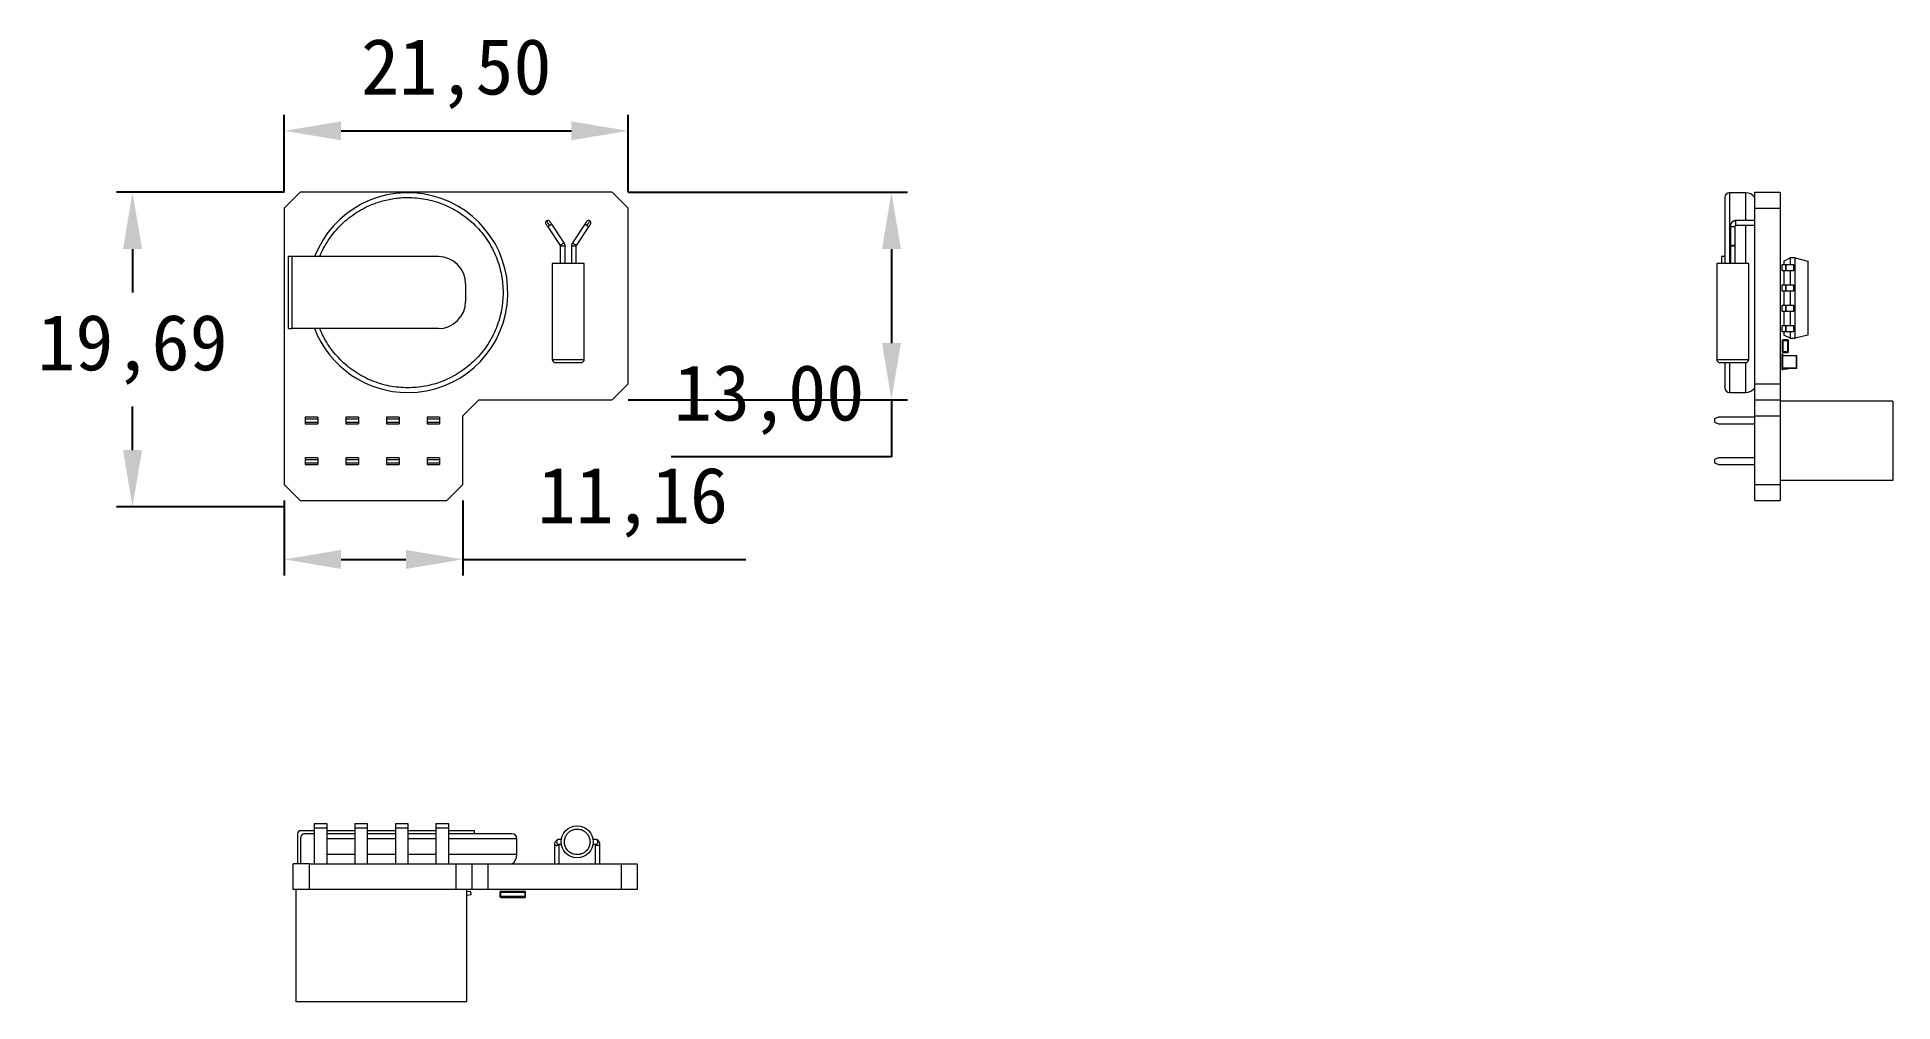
# Model space of a CAD drawing. Header units: millimetres. Extents: x 285 to 401, y 170 to 231.
import ezdxf

# ---------------------------------------------------------------- set-up
doc = ezdxf.new("R2010")
doc.units = ezdxf.units.MM
doc.header["$PDSIZE"] = -1
doc.dimstyles.new('ISO-25', dxfattribs={"dimtxt": 2.5, "dimasz": 2.5, "dimexe": 1.25, "dimexo": 0.625, "dimtad": 1, "dimtxsty": 'Standard', "dimcen": 2.5, "dimadec": 0, "dimazin": 0, "dimtfac": 1, "dimtmove": 0, "dimatfit": 3, "dimfxl": 1, "dimarcsym": 0})

# ---------------------------------------------------------------- blocks, each defined once
blk = doc.blocks.new('*D3')
at = {"color": 0, "lineweight": -2, "transparency": 16777216}
for p, q in [((300.53, 220.87), (300.53, 225.7)), ((322.03, 220.87), (322.03, 225.7)), ((304.08, 224.7), (318.47, 224.7))]:
    blk.add_line(p, q, dxfattribs=at)
at = {"color": 0, "transparency": 16777216}
for points in [[(304.08, 225.29), (304.08, 224.11), (300.53, 224.7)], [(318.47, 225.29), (318.47, 224.11), (322.03, 224.7)]]:
    blk.add_solid(points, dxfattribs=at)
at = {"layer": 'Defpoints', "color": 0, "transparency": 16777216}
for p in [(322.03, 224.7), (300.53, 219.87), (322.03, 219.87)]:
    blk.add_point(p, dxfattribs=at)
at = {"color": 0, "transparency": 16777216, "insert": (311.28, 228.27), "char_height": 3.5, "attachment_point": 5}
blk.add_mtext('21,50', dxfattribs=at)
blk = doc.blocks.new('*D4')
at = {"color": 0, "lineweight": -2, "transparency": 16777216}
for p, q in [((322.03, 220.87), (339.48, 220.87)), ((338.48, 217.31), (338.48, 211.43)), ((322.03, 207.87), (339.48, 207.87)), ((338.48, 207.87), (338.48, 204.31)), ((338.48, 204.31), (324.71, 204.31))]:
    blk.add_line(p, q, dxfattribs=at)
at = {"color": 0, "transparency": 16777216}
for points in [[(337.89, 217.31), (339.07, 217.31), (338.48, 220.87)], [(337.89, 211.43), (339.07, 211.43), (338.48, 207.87)]]:
    blk.add_solid(points, dxfattribs=at)
at = {"layer": 'Defpoints', "color": 0, "transparency": 16777216}
for p in [(321.03, 220.87), (321.03, 207.87), (338.48, 207.87)]:
    blk.add_point(p, dxfattribs=at)
at = {"color": 0, "transparency": 16777216, "insert": (330.83, 207.88), "char_height": 3.5, "attachment_point": 5}
blk.add_mtext('13,00', dxfattribs=at)
blk = doc.blocks.new('*D5')
at = {"color": 0, "lineweight": -2, "transparency": 16777216}
for p, q in [((300.53, 220.87), (290.04, 220.87)), ((291.04, 217.31), (291.04, 214.59)), ((291.04, 204.73), (291.04, 207.46)), ((300.53, 201.18), (290.04, 201.18))]:
    blk.add_line(p, q, dxfattribs=at)
at = {"color": 0, "transparency": 16777216}
for points in [[(290.45, 217.31), (291.64, 217.31), (291.04, 220.87)], [(290.45, 204.73), (291.64, 204.73), (291.04, 201.18)]]:
    blk.add_solid(points, dxfattribs=at)
at = {"layer": 'Defpoints', "color": 0, "transparency": 16777216}
for p in [(301.53, 220.87), (291.04, 201.18), (301.53, 201.18)]:
    blk.add_point(p, dxfattribs=at)
at = {"color": 0, "transparency": 16777216, "insert": (291.04, 211.02), "char_height": 3.5, "attachment_point": 5}
blk.add_mtext('19,69', dxfattribs=at)
blk = doc.blocks.new('*D6')
at = {"color": 0, "lineweight": -2, "transparency": 16777216}
for p, q in [((300.53, 201.58), (300.53, 196.9)), ((311.69, 201.58), (311.69, 196.9)), ((304.08, 197.9), (308.13, 197.9)), ((311.69, 197.9), (329.37, 197.9))]:
    blk.add_line(p, q, dxfattribs=at)
at = {"color": 0, "transparency": 16777216}
for points in [[(304.08, 198.49), (304.08, 197.3), (300.53, 197.9)], [(308.13, 198.49), (308.13, 197.3), (311.69, 197.9)]]:
    blk.add_solid(points, dxfattribs=at)
at = {"layer": 'Defpoints', "color": 0, "transparency": 16777216}
for p in [(300.53, 202.58), (311.69, 202.58), (311.69, 197.9)]:
    blk.add_point(p, dxfattribs=at)
at = {"color": 0, "transparency": 16777216, "insert": (322.31, 201.46), "char_height": 3.5, "attachment_point": 5}
blk.add_mtext('11,16', dxfattribs=at)

msp = doc.modelspace()

# ---------------------------------------------------------------- linework, layer by layer
at = {"color": 7, "linetype": 'Continuous', "lineweight": 15}
for p, q in [((301.526, 220.871), (300.526, 219.871)), ((321.026, 220.871), (301.526, 220.871)), ((322.026, 219.871), (321.026, 220.871)), ((391.862, 220.832), (390.862, 220.832)), ((392.435, 219.871), (392.435, 220.871)), ((392.435, 220.871), (394.032, 220.871)), ((394.032, 220.871), (394.032, 219.871)), ((300.526, 219.871), (300.526, 202.581)), ((322.026, 208.871), (322.026, 219.871)), ((392.435, 208.871), (392.435, 219.871)), ((392.435, 219.871), (394.032, 219.871)), ((394.032, 219.871), (394.032, 208.871)), ((316.993, 218.695), (317.77, 217.534)), ((318.019, 217.701), (317.242, 218.862)), ((319.315, 218.862), (318.538, 217.701)), ((318.787, 217.534), (319.564, 218.695)), ((390.912, 218.778), (390.912, 217.617)), ((390.914, 218.767), (390.912, 218.778)), ((390.92, 218.836), (390.914, 218.789)), ((390.918, 218.831), (390.914, 218.767)), ((391.212, 218.778), (391.211, 218.766)), ((391.213, 218.786), (391.212, 218.778)), ((391.212, 217.617), (391.212, 218.775)), ((392.435, 219.094), (391.262, 219.094)), ((391.262, 218.794), (392.435, 218.794)), ((317.778, 217.506), (317.778, 216.406)), ((318.078, 216.406), (318.078, 217.506)), ((318.478, 217.506), (318.478, 216.406)), ((318.778, 216.406), (318.778, 217.506)), ((390.912, 217.617), (390.912, 217.506)), ((390.912, 217.506), (390.912, 216.406)), ((391.212, 217.506), (391.212, 217.617)), ((391.212, 216.406), (391.212, 217.506)), ((300.802, 212.332), (300.802, 216.832)), ((301.002, 216.832), (300.802, 216.832)), ((301.002, 216.832), (301.002, 212.332)), ((310.159, 216.832), (301.002, 216.832)), ((317.278, 216.406), (317.278, 210.406)), ((319.278, 216.406), (317.278, 216.406)), ((319.278, 210.406), (319.278, 216.406)), ((390.062, 216.406), (390.062, 210.406)), ((391.062, 216.406), (390.062, 216.406)), ((390.362, 216.832), (390.362, 216.406)), ((390.562, 216.832), (390.362, 216.832)), ((392.062, 216.406), (391.062, 216.406)), ((392.062, 210.406), (392.062, 216.406)), ((394.159, 215.946), (394.159, 216.346)), ((394.159, 216.346), (394.358, 216.346)), ((394.358, 215.946), (394.159, 215.946)), ((394.259, 216.551), (394.659, 216.751)), ((394.259, 216.551), (394.259, 216.346)), ((394.259, 215.946), (394.259, 215.076)), ((394.358, 216.346), (394.358, 215.946)), ((394.358, 216.346), (394.41, 216.346)), ((394.41, 215.946), (394.358, 215.946)), ((394.41, 215.946), (394.41, 216.346)), ((394.659, 216.751), (394.659, 216.346)), ((394.959, 216.751), (394.659, 216.751)), ((394.659, 215.946), (394.659, 215.076)), ((394.859, 216.346), (394.859, 215.946)), ((394.959, 211.731), (394.959, 216.751)), ((394.959, 216.751), (395.759, 216.551)), ((395.759, 216.551), (395.759, 211.931)), ((311.859, 215.132), (311.859, 214.032)), ((394.159, 214.676), (394.159, 215.076)), ((394.159, 215.076), (394.358, 215.076)), ((394.358, 214.676), (394.159, 214.676)), ((394.259, 214.676), (394.259, 213.806)), ((394.358, 215.076), (394.358, 214.676)), ((394.358, 215.076), (394.41, 215.076)), ((394.41, 214.676), (394.358, 214.676)), ((394.41, 214.676), (394.41, 215.076)), ((394.659, 214.676), (394.659, 213.806)), ((394.859, 215.076), (394.859, 214.676)), ((394.159, 213.406), (394.159, 213.806)), ((394.159, 213.806), (394.358, 213.806)), ((394.358, 213.806), (394.358, 213.406)), ((394.358, 213.806), (394.41, 213.806)), ((394.41, 213.406), (394.41, 213.806)), ((394.859, 213.806), (394.859, 213.406)), ((300.802, 212.332), (301.002, 212.332)), ((310.159, 212.332), (301.002, 212.332)), ((394.358, 213.406), (394.159, 213.406)), ((394.159, 212.136), (394.159, 212.536)), ((394.159, 212.536), (394.358, 212.536)), ((394.259, 213.406), (394.259, 212.536)), ((394.41, 213.406), (394.358, 213.406)), ((394.358, 212.536), (394.358, 212.136)), ((394.358, 212.536), (394.41, 212.536)), ((394.41, 212.136), (394.41, 212.536)), ((394.659, 213.406), (394.659, 212.536)), ((394.859, 212.536), (394.859, 212.136)), ((394.358, 212.136), (394.159, 212.136)), ((394.159, 211.584), (394.159, 210.884)), ((394.209, 211.584), (394.159, 211.584)), ((394.209, 211.634), (394.209, 211.584)), ((394.489, 211.634), (394.209, 211.634)), ((394.209, 210.884), (394.209, 211.584)), ((394.209, 211.584), (394.489, 211.584)), ((394.259, 212.136), (394.259, 211.931)), ((394.659, 211.731), (394.259, 211.931)), ((394.41, 212.136), (394.358, 212.136)), ((394.489, 211.634), (394.489, 211.584)), ((394.489, 211.584), (394.489, 210.884)), ((394.539, 211.584), (394.489, 211.584)), ((394.539, 210.884), (394.539, 211.584)), ((394.659, 212.136), (394.659, 211.731)), ((394.659, 211.731), (394.959, 211.731)), ((395.759, 211.931), (394.959, 211.731)), ((394.149, 209.745), (394.149, 210.745)), ((394.169, 210.745), (394.149, 210.745)), ((394.159, 210.884), (394.209, 210.884)), ((394.169, 210.745), (394.169, 209.745)), ((394.169, 210.64), (394.179, 210.64)), ((394.179, 210.65), (395.039, 210.65)), ((394.179, 210.65), (394.179, 210.64)), ((394.179, 209.85), (394.179, 210.64)), ((394.179, 210.64), (395.039, 210.64)), ((394.489, 210.884), (394.209, 210.884)), ((394.209, 210.884), (394.209, 210.834)), ((394.209, 210.834), (394.489, 210.834)), ((394.489, 210.884), (394.539, 210.884)), ((394.489, 210.884), (394.489, 210.834)), ((395.039, 210.65), (395.039, 210.64)), ((395.039, 210.64), (395.039, 209.85)), ((395.049, 210.64), (395.039, 210.64)), ((395.049, 209.85), (395.049, 210.64)), ((321.026, 207.871), (322.026, 208.871)), ((392.435, 208.871), (394.032, 208.871)), ((392.435, 207.871), (392.435, 208.871)), ((394.032, 208.871), (394.032, 207.871)), ((394.149, 209.745), (394.169, 209.745)), ((394.169, 209.85), (394.179, 209.85)), ((395.039, 209.85), (394.179, 209.85)), ((394.179, 209.84), (394.179, 209.85)), ((395.039, 209.84), (394.179, 209.84)), ((394.209, 209.818), (394.489, 209.818)), ((395.039, 209.85), (395.039, 209.84)), ((395.049, 209.85), (395.039, 209.85)), ((311.686, 206.871), (312.686, 207.871)), ((312.686, 207.871), (321.026, 207.871)), ((390.862, 208.332), (391.862, 208.332)), ((392.435, 207.871), (394.032, 207.871)), ((392.435, 206.871), (392.435, 207.871)), ((394.032, 207.871), (394.032, 206.871)), ((401.071, 207.792), (394.032, 207.792)), ((401.071, 207.792), (401.071, 202.839)), ((301.832, 206.789), (301.832, 206.687)), ((302.62, 206.789), (301.832, 206.789)), ((301.832, 206.687), (301.832, 206.484)), ((301.832, 206.687), (302.62, 206.687)), ((301.832, 206.484), (301.832, 206.383)), ((301.832, 206.484), (302.62, 206.484)), ((302.62, 206.789), (302.62, 206.687)), ((302.62, 206.687), (302.62, 206.484)), ((302.62, 206.484), (302.62, 206.383)), ((304.372, 206.789), (304.372, 206.687)), ((305.16, 206.789), (304.372, 206.789)), ((304.372, 206.687), (305.16, 206.687)), ((304.372, 206.687), (304.372, 206.484)), ((304.372, 206.484), (304.372, 206.383)), ((304.372, 206.484), (305.16, 206.484)), ((305.16, 206.789), (305.16, 206.687)), ((305.16, 206.687), (305.16, 206.484)), ((305.16, 206.484), (305.16, 206.383)), ((307.7, 206.789), (306.912, 206.789)), ((306.912, 206.789), (306.912, 206.687)), ((306.912, 206.687), (306.912, 206.484)), ((306.912, 206.687), (307.7, 206.687)), ((306.912, 206.484), (306.912, 206.383)), ((306.912, 206.484), (307.7, 206.484)), ((307.7, 206.789), (307.7, 206.687)), ((307.7, 206.687), (307.7, 206.484)), ((307.7, 206.484), (307.7, 206.383)), ((310.24, 206.789), (309.452, 206.789)), ((309.452, 206.789), (309.452, 206.687)), ((309.452, 206.687), (310.24, 206.687)), ((309.452, 206.687), (309.452, 206.484)), ((309.452, 206.484), (310.24, 206.484)), ((309.452, 206.484), (309.452, 206.383)), ((310.24, 206.789), (310.24, 206.687)), ((310.24, 206.687), (310.24, 206.484)), ((310.24, 206.484), (310.24, 206.383)), ((311.686, 202.581), (311.686, 206.871)), ((390.175, 206.789), (389.921, 206.687)), ((389.921, 206.687), (389.921, 206.484)), ((389.921, 206.484), (390.175, 206.383)), ((392.435, 206.789), (390.175, 206.789)), ((392.435, 206.871), (394.032, 206.871)), ((392.435, 202.581), (392.435, 206.871)), ((394.032, 206.871), (394.032, 202.581)), ((301.832, 206.383), (302.62, 206.383)), ((304.372, 206.383), (305.16, 206.383)), ((306.912, 206.383), (307.7, 206.383)), ((309.452, 206.383), (310.24, 206.383)), ((390.175, 206.383), (392.435, 206.383)), ((302.62, 204.249), (301.832, 204.249)), ((301.832, 204.249), (301.832, 204.147)), ((301.832, 204.147), (301.832, 203.944)), ((301.832, 204.147), (302.62, 204.147)), ((302.62, 204.249), (302.62, 204.147)), ((302.62, 204.147), (302.62, 203.944)), ((305.16, 204.249), (304.372, 204.249)), ((304.372, 204.249), (304.372, 204.147)), ((304.372, 204.147), (304.372, 203.944)), ((304.372, 204.147), (305.16, 204.147)), ((305.16, 204.249), (305.16, 204.147)), ((305.16, 204.147), (305.16, 203.944)), ((306.912, 204.249), (306.912, 204.147)), ((307.7, 204.249), (306.912, 204.249)), ((306.912, 204.147), (306.912, 203.944)), ((306.912, 204.147), (307.7, 204.147)), ((307.7, 204.249), (307.7, 204.147)), ((307.7, 204.147), (307.7, 203.944)), ((309.452, 204.249), (309.452, 204.147)), ((310.24, 204.249), (309.452, 204.249)), ((309.452, 204.147), (310.24, 204.147)), ((309.452, 204.147), (309.452, 203.944)), ((310.24, 204.249), (310.24, 204.147)), ((310.24, 204.147), (310.24, 203.944)), ((390.175, 204.249), (389.921, 204.147)), ((389.921, 204.147), (389.921, 203.944)), ((392.435, 204.249), (390.175, 204.249)), ((301.832, 203.944), (301.832, 203.843)), ((301.832, 203.944), (302.62, 203.944)), ((301.832, 203.843), (302.62, 203.843)), ((302.62, 203.944), (302.62, 203.843)), ((304.372, 203.944), (305.16, 203.944)), ((304.372, 203.944), (304.372, 203.843)), ((304.372, 203.843), (305.16, 203.843)), ((305.16, 203.944), (305.16, 203.843)), ((306.912, 203.944), (307.7, 203.944)), ((306.912, 203.944), (306.912, 203.843)), ((306.912, 203.843), (307.7, 203.843)), ((307.7, 203.944), (307.7, 203.843)), ((309.452, 203.944), (309.452, 203.843)), ((309.452, 203.944), (310.24, 203.944)), ((309.452, 203.843), (310.24, 203.843)), ((310.24, 203.944), (310.24, 203.843)), ((389.921, 203.944), (390.175, 203.843)), ((390.175, 203.843), (392.435, 203.843)), ((301.526, 201.581), (300.526, 202.581)), ((310.686, 201.581), (311.686, 202.581)), ((392.435, 202.581), (394.032, 202.581)), ((392.435, 201.581), (392.435, 202.581)), ((401.071, 202.839), (394.032, 202.839)), ((394.032, 202.581), (394.032, 201.581)), ((301.526, 201.581), (310.686, 201.581)), ((392.435, 201.581), (394.032, 201.581)), ((302.391, 181.375), (303.178, 181.375)), ((302.391, 181.375), (302.391, 181.121)), ((302.391, 181.121), (302.391, 178.86)), ((302.391, 181.121), (303.178, 181.121)), ((303.178, 181.375), (303.178, 181.121)), ((303.178, 181.121), (303.178, 178.86)), ((304.931, 181.375), (305.718, 181.375)), ((304.931, 181.375), (304.931, 181.121)), ((304.931, 181.121), (304.931, 178.86)), ((304.931, 181.121), (305.718, 181.121)), ((305.718, 181.375), (305.718, 181.121)), ((305.718, 181.121), (305.718, 178.86)), ((307.471, 181.375), (308.258, 181.375)), ((307.471, 181.375), (307.471, 181.121)), ((307.471, 181.121), (307.471, 178.86)), ((307.471, 181.121), (308.258, 181.121)), ((308.258, 181.375), (308.258, 181.121)), ((308.258, 181.121), (308.258, 178.86)), ((310.011, 181.375), (310.798, 181.375)), ((310.011, 181.375), (310.011, 181.121)), ((310.011, 181.121), (310.011, 178.86)), ((310.011, 181.121), (310.798, 181.121)), ((310.798, 181.375), (310.798, 181.121)), ((310.798, 181.121), (310.798, 178.86)), ((301.36, 180.733), (301.36, 178.86)), ((302.391, 180.933), (301.56, 180.933)), ((301.56, 178.86), (301.56, 180.533)), ((302.391, 180.733), (301.76, 180.733)), ((304.931, 180.933), (303.178, 180.933)), ((303.302, 180.733), (303.178, 180.733)), ((307.471, 180.933), (305.718, 180.933)), ((310.011, 180.933), (308.258, 180.933)), ((308.81, 180.733), (308.258, 180.733)), ((312.418, 180.933), (310.798, 180.933)), ((312.418, 180.733), (312.418, 180.933)), ((315.06, 179.433), (315.06, 180.433)), ((317.415, 180.033), (317.415, 178.86)), ((317.676, 180.383), (317.659, 180.382)), ((317.66, 180.084), (317.676, 180.083)), ((317.671, 180.082), (317.676, 180.083)), ((317.848, 180.383), (317.676, 180.383)), ((317.676, 180.083), (317.848, 180.083)), ((317.715, 178.86), (317.715, 180.033)), ((317.715, 180.033), (317.715, 180.033)), ((319.998, 180.383), (319.826, 180.383)), ((319.826, 180.083), (319.998, 180.083)), ((319.959, 180.033), (319.959, 178.86)), ((320.014, 180.382), (319.998, 180.383)), ((319.998, 180.083), (320.013, 180.084)), ((320.003, 180.082), (320.003, 180.082)), ((320.259, 178.86), (320.259, 180.033)), ((301.085, 177.264), (301.085, 178.86)), ((302.085, 178.86), (301.085, 178.86)), ((302.085, 178.86), (302.085, 177.264)), ((302.085, 178.86), (311.245, 178.86)), ((311.245, 178.86), (311.245, 177.264)), ((311.245, 178.86), (312.245, 178.86)), ((312.245, 178.86), (312.245, 177.264)), ((312.245, 178.86), (313.245, 178.86)), ((313.245, 178.86), (313.245, 177.264)), ((313.245, 178.86), (321.585, 178.86)), ((321.585, 178.86), (321.585, 177.264)), ((321.585, 178.86), (322.585, 178.86)), ((322.585, 178.86), (322.585, 177.264)), ((302.085, 177.264), (301.085, 177.264)), ((301.26, 177.264), (301.26, 170.224)), ((311.245, 177.264), (302.085, 177.264)), ((312.245, 177.264), (311.245, 177.264)), ((311.928, 170.224), (311.928, 177.264)), ((312.185, 177.137), (311.928, 177.11)), ((311.928, 176.909), (312.206, 176.938)), ((312.206, 176.938), (312.185, 177.137)), ((313.245, 177.264), (312.245, 177.264)), ((321.585, 177.264), (313.245, 177.264)), ((314.011, 177.087), (314.011, 176.807)), ((314.061, 177.087), (314.011, 177.087)), ((314.061, 176.807), (314.011, 176.807)), ((314.061, 177.137), (314.061, 177.087)), ((315.561, 177.137), (314.061, 177.137)), ((314.061, 176.807), (314.061, 177.087)), ((314.061, 177.087), (315.561, 177.087)), ((314.061, 176.807), (314.061, 176.757)), ((315.561, 176.807), (314.061, 176.807)), ((314.061, 176.757), (315.561, 176.757)), ((315.561, 177.087), (315.561, 177.137)), ((315.561, 177.087), (315.561, 176.807)), ((315.611, 177.087), (315.561, 177.087)), ((315.561, 176.757), (315.561, 176.807)), ((315.611, 176.807), (315.561, 176.807)), ((315.611, 176.807), (315.611, 177.087)), ((322.585, 177.264), (321.585, 177.264)), ((311.928, 170.224), (301.26, 170.224))]:
    msp.add_line(p, q, dxfattribs=at)
at = {"color": 8, "linetype": 'Continuous', "lineweight": 15}
for p, q in [((390.862, 220.832), (390.862, 216.406)), ((391.862, 220.832), (391.862, 219.094)), ((391.262, 219.069), (391.262, 219.094)), ((391.262, 218.794), (391.262, 219.069)), ((391.862, 218.794), (391.862, 216.406)), ((317.778, 217.506), (318.078, 217.506)), ((318.478, 217.506), (318.778, 217.506)), ((390.912, 217.506), (391.062, 217.506)), ((391.062, 217.506), (391.212, 217.506)), ((317.278, 210.406), (319.278, 210.406)), ((390.062, 210.406), (391.062, 210.406)), ((390.862, 210.201), (390.862, 208.332)), ((391.062, 210.406), (392.062, 210.406)), ((391.862, 210.202), (391.862, 208.332)), ((394.209, 209.84), (394.209, 209.818)), ((394.489, 209.84), (394.489, 209.818)), ((304.931, 180.433), (303.178, 180.433)), ((307.471, 180.433), (305.718, 180.433)), ((308.81, 180.433), (308.258, 180.433)), ((310.011, 180.433), (308.81, 180.433)), ((315.06, 180.433), (310.798, 180.433)), ((317.415, 180.033), (317.648, 180.033)), ((317.648, 180.033), (317.715, 180.033)), ((319.959, 180.033), (320.026, 180.033)), ((320.026, 180.033), (320.259, 180.033)), ((304.931, 179.433), (303.178, 179.433)), ((307.471, 179.433), (305.718, 179.433)), ((310.011, 179.433), (308.258, 179.433)), ((315.06, 179.433), (310.798, 179.433))]:
    msp.add_line(p, q, dxfattribs=at)
at = {"color": 7, "linetype": 'Continuous', "lineweight": 15, "flags": 128}
for points in [[(317.117, 218.778), (317.079, 218.835), (317.043, 218.89), (317.009, 218.94), (316.98, 218.984), (316.956, 219.02), (316.938, 219.047), (316.927, 219.064), (316.923, 219.069)], [(319.439, 218.778), (319.477, 218.835), (319.514, 218.89), (319.548, 218.94), (319.577, 218.984), (319.601, 219.02), (319.619, 219.047), (319.63, 219.064), (319.634, 219.069)]]:
    msp.add_lwpolyline(points, dxfattribs=at)
at = {"color": 8, "linetype": 'Continuous', "lineweight": 15, "flags": 128}
for points in [[(317.117, 218.778), (317.07, 218.746), (317.029, 218.719), (317.002, 218.701), (316.993, 218.695), (316.993, 218.695)], [(317.242, 218.862), (317.233, 218.855), (317.206, 218.837), (317.165, 218.81), (317.117, 218.778)], [(319.439, 218.778), (319.392, 218.81), (319.351, 218.837), (319.324, 218.855), (319.315, 218.862)], [(319.564, 218.695), (319.555, 218.701), (319.528, 218.719), (319.487, 218.746), (319.439, 218.778)], [(391.211, 218.766), (391.201, 218.746), (391.168, 218.719), (391.12, 218.701), (391.062, 218.695), (391.005, 218.701), (390.956, 218.719), (390.924, 218.746), (390.914, 218.767)], [(317.77, 217.534), (317.779, 217.54), (317.806, 217.558), (317.847, 217.585), (317.895, 217.617), (317.942, 217.649), (317.983, 217.676), (318.01, 217.694), (318.019, 217.701), (318.019, 217.701)], [(318.538, 217.701), (318.547, 217.694), (318.574, 217.676), (318.615, 217.649), (318.662, 217.617), (318.71, 217.585), (318.75, 217.558), (318.777, 217.54), (318.787, 217.534), (318.787, 217.534)], [(390.912, 217.617), (390.924, 217.585), (390.956, 217.558), (391.005, 217.54), (391.062, 217.534), (391.12, 217.54), (391.168, 217.558), (391.201, 217.585), (391.212, 217.617)]]:
    msp.add_lwpolyline(points, dxfattribs=at)
at = {"color": 7, "linetype": 'Continuous', "lineweight": 15}
msp.add_circle((318.837, 180.233), 1, dxfattribs=at)
for centre, radius, start, end in [((308.252, 214.582), 6.25, 270, 158.8998), ((390.862, 220.532), 0.3, 90, 180), ((391.862, 220.132), 0.7, 35.07731, 90), ((317.006, 218.944), 0.15, 123.8, 215.62673), ((317.006, 218.944), 0.15, 33.81898, 123.8), ((319.551, 218.944), 0.15, 56.2, 148.02673), ((319.551, 218.944), 0.15, 326.21898, 56.2), ((391.236, 218.739), 0.331, 85.50822, 165.03871), ((317.728, 217.506), 0.05, 0, 33.8), ((317.728, 217.506), 0.35, 0, 33.8), ((318.828, 217.506), 0.35, 146.2, 180), ((318.828, 217.506), 0.05, 146.2, 180), ((310.159, 215.132), 1.7, 0, 90), ((310.159, 214.032), 1.7, 270, 0), ((308.252, 214.582), 6.25, 201.1002, 270), ((394.209, 211.584), 0.05, 90, 180), ((394.489, 211.584), 0.05, 0, 90), ((317.478, 210.406), 0.2, 180, 270), ((319.078, 210.406), 0.2, 270, 0), ((390.262, 210.406), 0.2, 180, 270), ((391.862, 210.406), 0.2, 270, 0), ((394.209, 210.884), 0.05, 180, 270), ((394.179, 210.64), 0.01, 90, 180), ((394.489, 210.884), 0.05, 270, 0), ((395.039, 210.64), 0.01, 0, 90), ((394.179, 209.85), 0.01, 180, 270), ((394.209, 209.868), 0.05, 216.8699, 270), ((394.489, 209.868), 0.05, 270, 325.94143), ((395.039, 209.85), 0.01, 270, 0), ((390.862, 208.632), 0.3, 180, 270), ((391.862, 209.032), 0.7, 270, 324.92269), ((301.56, 180.733), 0.2, 90, 180), ((301.76, 180.533), 0.2, 90, 180), ((314.76, 180.433), 0.3, 0, 90), ((314.36, 179.433), 0.7, 305.07731, 0), ((314.061, 177.087), 0.05, 90, 180), ((314.061, 176.807), 0.05, 180, 270), ((315.561, 177.087), 0.05, 0, 90), ((315.561, 176.807), 0.05, 270, 0)]:
    msp.add_arc(centre, radius, start, end, dxfattribs=at)
at = {"color": 8, "linetype": 'Continuous', "lineweight": 15}
for centre, radius, start, end in [((317.702, 180.233), 0.155, 106.05265, 254.17198), ((317.696, 180.041), 0.0487, 121.16184, 188.93793), ((319.977, 180.041), 0.0493, 351.35146, 57.49806), ((319.972, 180.233), 0.155, 285.62207, 73.98117)]:
    msp.add_arc(centre, radius, start, end, dxfattribs=at)
at = {"color": 7, "linetype": 'Continuous', "lineweight": 15}
for points, knots in [([(302.744, 216.832), (302.821, 217.008), (302.975, 217.358), (303.269, 217.851), (303.612, 218.323), (304.005, 218.765), (304.447, 219.171), (304.929, 219.53), (305.443, 219.84), (305.986, 220.096), (306.499, 220.276), (306.971, 220.398), (307.394, 220.475), (307.821, 220.523), (308.108, 220.529), (308.252, 220.532)], [0, 0, 0, 0, 0.0816468, 0.162861, 0.2444055, 0.3297767, 0.414677, 0.4999798, 0.585351, 0.6702513, 0.7555541, 0.8168115, 0.8777574, 0.9387133, 1, 1, 1, 1]), ([(308.252, 220.532), (308.433, 220.528), (308.796, 220.518), (309.347, 220.439), (309.899, 220.31), (310.39, 220.142), (310.811, 219.959), (311.167, 219.774), (311.571, 219.529), (312.01, 219.209), (312.467, 218.797), (312.878, 218.341), (313.238, 217.847), (313.544, 217.324), (313.79, 216.783), (313.979, 216.229), (314.109, 215.677), (314.185, 215.127), (314.21, 214.582), (314.185, 214.038), (314.109, 213.487), (313.979, 212.936), (313.811, 212.444), (313.628, 212.023), (313.444, 211.667), (313.199, 211.263), (312.878, 210.824), (312.466, 210.368), (312.01, 209.956), (311.517, 209.596), (310.993, 209.29), (310.453, 209.044), (309.898, 208.855), (309.347, 208.726), (308.796, 208.647), (308.433, 208.637), (308.252, 208.632)], [0, 0, 0, 0, 0.0291446, 0.0582464, 0.0891322, 0.11999, 0.1414628, 0.1628743, 0.1843221, 0.2171793, 0.2500076, 0.2828647, 0.3156931, 0.3478657, 0.38001, 0.4108958, 0.4417535, 0.470891, 0.5000001, 0.5291375, 0.5582466, 0.5891323, 0.6199901, 0.6414629, 0.6628744, 0.6843223, 0.7171794, 0.7500077, 0.7828649, 0.8156932, 0.8478658, 0.8800102, 0.910896, 0.9417537, 0.9708697, 1, 1, 1, 1]), ([(390.562, 220.532), (390.562, 220.528), (390.562, 220.518), (390.562, 220.439), (390.562, 220.31), (390.562, 220.142), (390.562, 219.959), (390.562, 219.774), (390.562, 219.529), (390.562, 219.209), (390.562, 218.797), (390.562, 218.341), (390.562, 217.847), (390.562, 217.324), (390.562, 216.843), (390.562, 216.529), (390.562, 216.406)], [0, 0, 0, 0, 0.0727291, 0.1453516, 0.2224259, 0.2994302, 0.3530148, 0.4064463, 0.4599685, 0.5419623, 0.6238842, 0.7058778, 0.7877997, 0.868085, 0.9483001, 1, 1, 1, 1]), ([(316.882, 218.861), (316.883, 218.859), (316.885, 218.855), (316.899, 218.835), (316.914, 218.813), (316.931, 218.787), (316.957, 218.748), (316.979, 218.716), (316.993, 218.695)], [0, 0, 0, 0, 0.23945664, 0.36836105, 0.5000005, 0.63164019, 0.76054277, 1, 1, 1, 1]), ([(317.242, 218.862), (317.228, 218.883), (317.207, 218.915), (317.181, 218.953), (317.163, 218.98), (317.148, 219.002), (317.135, 219.022), (317.132, 219.026), (317.131, 219.028)], [0, 0, 0, 0, 0.2394567, 0.3683606, 0.5000002, 0.6316405, 0.7605432, 1, 1, 1, 1]), ([(319.426, 219.028), (319.425, 219.026), (319.422, 219.022), (319.408, 219.002), (319.394, 218.98), (319.376, 218.953), (319.35, 218.915), (319.329, 218.883), (319.315, 218.862)], [0, 0, 0, 0, 0.239457, 0.3683612, 0.4999995, 0.6316392, 0.7605432, 1, 1, 1, 1]), ([(319.564, 218.695), (319.578, 218.716), (319.6, 218.748), (319.625, 218.787), (319.643, 218.813), (319.658, 218.835), (319.672, 218.855), (319.674, 218.859), (319.675, 218.861)], [0, 0, 0, 0, 0.2394569, 0.3683608, 0.5000003, 0.6316406, 0.7605434, 1, 1, 1, 1]), ([(391.262, 219.094), (391.225, 219.091), (391.146, 219.084), (391.037, 219.028), (390.952, 218.941), (390.929, 218.867), (390.918, 218.831)], [0, 0, 0, 0, 0.2365116, 0.4929078, 0.753346, 1, 1, 1, 1]), ([(391.211, 218.767), (391.211, 218.769), (391.21, 218.773), (391.219, 218.784), (391.237, 218.792), (391.254, 218.794), (391.262, 218.794)], [0, 0, 0, 0, 0.24837317, 0.50630886, 0.76224145, 1, 1, 1, 1]), ([(394.41, 216.346), (394.411, 216.346), (394.412, 216.346), (394.422, 216.346), (394.465, 216.346), (394.56, 216.346), (394.681, 216.346), (394.784, 216.346), (394.848, 216.346), (394.856, 216.346), (394.859, 216.346)], [0, 0, 0, 0, 0.0033676, 0.0157983, 0.0656709, 0.2649353, 0.4657787, 0.6649766, 0.8485205, 1, 1, 1, 1]), ([(394.859, 215.946), (394.855, 215.946), (394.846, 215.946), (394.782, 215.946), (394.703, 215.946), (394.615, 215.946), (394.534, 215.946), (394.473, 215.946), (394.441, 215.946), (394.424, 215.946), (394.416, 215.946), (394.411, 215.946), (394.411, 215.946), (394.41, 215.946)], [0, 0, 0, 0, 0.1746272, 0.3489545, 0.4936639, 0.6389044, 0.8001397, 0.8876074, 0.9392765, 0.970488, 0.9881813, 0.9967259, 1, 1, 1, 1]), ([(394.41, 215.076), (394.411, 215.076), (394.412, 215.076), (394.422, 215.076), (394.465, 215.076), (394.56, 215.076), (394.681, 215.076), (394.784, 215.076), (394.848, 215.076), (394.856, 215.076), (394.859, 215.076)], [0, 0, 0, 0, 0.0033676, 0.0157983, 0.0656709, 0.2649353, 0.4657787, 0.6649766, 0.8485205, 1, 1, 1, 1]), ([(394.859, 214.676), (394.855, 214.676), (394.846, 214.676), (394.782, 214.676), (394.703, 214.676), (394.615, 214.676), (394.534, 214.676), (394.473, 214.676), (394.441, 214.676), (394.424, 214.676), (394.416, 214.676), (394.411, 214.676), (394.411, 214.676), (394.41, 214.676)], [0, 0, 0, 0, 0.1746272, 0.3489545, 0.4936639, 0.6389044, 0.8001397, 0.8876074, 0.9392765, 0.970488, 0.9881813, 0.9967259, 1, 1, 1, 1]), ([(394.41, 213.806), (394.411, 213.806), (394.412, 213.806), (394.422, 213.806), (394.465, 213.806), (394.56, 213.806), (394.681, 213.806), (394.784, 213.806), (394.848, 213.806), (394.856, 213.806), (394.859, 213.806)], [0, 0, 0, 0, 0.0033676, 0.0157983, 0.0656709, 0.2649353, 0.4657787, 0.6649766, 0.8485205, 1, 1, 1, 1]), ([(308.252, 208.632), (308.06, 208.638), (307.678, 208.648), (307.11, 208.734), (306.544, 208.873), (305.986, 209.069), (305.443, 209.325), (304.928, 209.635), (304.447, 209.994), (304.005, 210.4), (303.644, 210.807), (303.352, 211.197), (303.121, 211.56), (302.915, 211.937), (302.801, 212.2), (302.744, 212.332)], [0, 0, 0, 0, 0.0816468, 0.1628611, 0.2444055, 0.3297767, 0.414677, 0.4999798, 0.5853511, 0.6702513, 0.7555542, 0.8168115, 0.8777574, 0.9387133, 1, 1, 1, 1]), ([(394.859, 213.406), (394.855, 213.406), (394.846, 213.406), (394.782, 213.406), (394.703, 213.406), (394.615, 213.406), (394.534, 213.406), (394.473, 213.406), (394.441, 213.406), (394.424, 213.406), (394.416, 213.406), (394.411, 213.406), (394.411, 213.406), (394.41, 213.406)], [0, 0, 0, 0, 0.1746272, 0.3489545, 0.4936639, 0.6389044, 0.8001397, 0.8876074, 0.9392765, 0.970488, 0.9881813, 0.9967259, 1, 1, 1, 1]), ([(394.41, 212.536), (394.411, 212.536), (394.412, 212.536), (394.422, 212.536), (394.465, 212.536), (394.56, 212.536), (394.681, 212.536), (394.784, 212.536), (394.848, 212.536), (394.856, 212.536), (394.859, 212.536)], [0, 0, 0, 0, 0.0033676, 0.0157983, 0.0656709, 0.2649353, 0.4657787, 0.6649766, 0.8485205, 1, 1, 1, 1]), ([(394.859, 212.136), (394.855, 212.136), (394.846, 212.136), (394.782, 212.136), (394.703, 212.136), (394.615, 212.136), (394.534, 212.136), (394.473, 212.136), (394.441, 212.136), (394.424, 212.136), (394.416, 212.136), (394.411, 212.136), (394.411, 212.136), (394.41, 212.136)], [0, 0, 0, 0, 0.1746272, 0.3489545, 0.4936639, 0.6389044, 0.8001397, 0.8876074, 0.9392765, 0.970488, 0.9881813, 0.9967259, 1, 1, 1, 1]), ([(317.478, 210.206), (317.486, 210.206), (317.498, 210.206), (317.567, 210.206), (317.637, 210.206), (317.735, 210.206), (317.872, 210.206), (318.009, 210.206), (318.123, 210.206), (318.199, 210.206), (318.317, 210.206), (318.442, 210.206), (318.551, 210.206), (318.604, 210.206), (318.629, 210.206), (318.641, 210.206), (318.646, 210.206), (318.647, 210.206), (318.648, 210.206), (318.648, 210.206), (318.648, 210.206), (318.651, 210.206), (318.664, 210.206), (318.693, 210.206), (318.73, 210.206), (318.767, 210.206), (318.831, 210.206), (318.909, 210.206), (318.985, 210.206), (319.036, 210.206), (319.071, 210.206), (319.076, 210.206), (319.078, 210.206)], [0, 0, 0, 0, 0.10212, 0.1533415, 0.2045681, 0.2600911, 0.3277749, 0.4075891, 0.4369664, 0.4676971, 0.4997813, 0.5775944, 0.6166258, 0.6361843, 0.6459623, 0.6508506, 0.6520726, 0.6523775, 0.6525304, 0.6525404, 0.6525464, 0.6531113, 0.6567681, 0.6701545, 0.692432, 0.7099067, 0.7243621, 0.7903307, 0.8451523, 0.88996, 0.9415751, 1, 1, 1, 1]), ([(390.262, 210.206), (390.267, 210.206), (390.273, 210.206), (390.309, 210.206), (390.331, 210.206), (390.343, 210.206), (390.349, 210.206), (390.352, 210.206), (390.352, 210.206), (390.353, 210.206), (390.353, 210.206), (390.353, 210.206), (390.354, 210.206), (390.362, 210.206), (390.378, 210.206), (390.402, 210.206), (390.428, 210.206), (390.48, 210.206), (390.562, 210.206), (390.68, 210.206), (390.796, 210.206), (390.921, 210.206), (391.013, 210.206), (391.062, 210.206)], [0, 0, 0, 0, 0.155558, 0.2335868, 0.2726867, 0.2922342, 0.3020065, 0.3044494, 0.305059, 0.3053646, 0.3053845, 0.3053966, 0.3065258, 0.3138363, 0.3405974, 0.3851329, 0.420067, 0.4489651, 0.5808448, 0.69044, 0.7800163, 0.8832013, 1, 1, 1, 1]), ([(390.562, 210.206), (390.562, 210.124), (390.562, 209.902), (390.562, 209.597), (390.562, 209.29), (390.562, 209.044), (390.562, 208.855), (390.562, 208.726), (390.562, 208.647), (390.562, 208.637), (390.562, 208.632)], [0, 0, 0, 0, 0.0818488, 0.2206628, 0.3567038, 0.4926256, 0.6232256, 0.7537068, 0.8768232, 1, 1, 1, 1]), ([(391.062, 210.206), (391.148, 210.206), (391.277, 210.206), (391.435, 210.206), (391.547, 210.206), (391.657, 210.206), (391.76, 210.206), (391.82, 210.206), (391.848, 210.206), (391.86, 210.206), (391.862, 210.206), (391.862, 210.206)], [0, 0, 0, 0, 0.2043293, 0.3068171, 0.4093161, 0.5202936, 0.6556813, 0.8154188, 0.874229, 0.9357557, 1, 1, 1, 1]), ([(318.037, 180.233), (318.045, 180.319), (318.056, 180.448), (318.126, 180.606), (318.196, 180.718), (318.294, 180.828), (318.43, 180.931), (318.567, 180.991), (318.681, 181.019), (318.758, 181.031), (318.875, 181.036), (319, 181.021), (319.109, 180.987), (319.162, 180.965), (319.188, 180.952), (319.2, 180.946), (319.204, 180.944), (319.206, 180.943), (319.206, 180.943), (319.206, 180.943), (319.207, 180.943), (319.21, 180.941), (319.223, 180.934), (319.251, 180.918), (319.289, 180.894), (319.326, 180.867), (319.389, 180.816), (319.468, 180.733), (319.543, 180.616), (319.594, 180.5), (319.629, 180.374), (319.634, 180.282), (319.637, 180.233)], [0, 0, 0, 0, 0.10212, 0.1533415, 0.2045681, 0.2600911, 0.3277749, 0.4075891, 0.4369664, 0.4676971, 0.4997813, 0.5775944, 0.6166258, 0.6361843, 0.6459623, 0.6508506, 0.6520726, 0.6523775, 0.6525304, 0.6525404, 0.6525464, 0.6531113, 0.6567681, 0.6701545, 0.692432, 0.7099067, 0.7243621, 0.7903307, 0.8451523, 0.88996, 0.9415751, 1, 1, 1, 1]), ([(304.931, 180.733), (304.809, 180.733), (304.536, 180.733), (304.203, 180.733), (303.91, 180.733), (303.679, 180.733), (303.473, 180.733), (303.359, 180.733), (303.302, 180.733)], [0, 0, 0, 0, 0.1737896, 0.3875223, 0.5410072, 0.693712, 0.8464416, 1, 1, 1, 1]), ([(307.471, 180.733), (307.351, 180.733), (307.036, 180.733), (306.546, 180.733), (306.078, 180.733), (305.813, 180.733), (305.718, 180.733)], [0, 0, 0, 0, 0.1931839, 0.5089039, 0.8228822, 1, 1, 1, 1]), ([(310.011, 180.733), (309.971, 180.733), (309.756, 180.733), (309.354, 180.733), (308.992, 180.733), (308.81, 180.733)], [0, 0, 0, 0, 0.1000161, 0.5498977, 1, 1, 1, 1]), ([(314.76, 180.733), (314.755, 180.733), (314.746, 180.733), (314.667, 180.733), (314.538, 180.733), (314.37, 180.733), (314.187, 180.733), (314.002, 180.733), (313.757, 180.733), (313.437, 180.733), (313.025, 180.733), (312.568, 180.733), (312.075, 180.733), (311.551, 180.733), (311.124, 180.733), (310.866, 180.733), (310.798, 180.733)], [0, 0, 0, 0, 0.0744344, 0.1487962, 0.2276968, 0.3065259, 0.3613802, 0.416078, 0.4708685, 0.5548051, 0.6386682, 0.7226048, 0.806468, 0.8886558, 0.9707717, 1, 1, 1, 1]), ([(317.659, 180.382), (317.631, 180.377), (317.585, 180.368), (317.531, 180.329), (317.491, 180.286), (317.458, 180.231), (317.433, 180.168), (317.418, 180.1), (317.416, 180.055), (317.415, 180.033)], [0, 0, 0, 0, 0.2121485, 0.334381, 0.4648389, 0.6005482, 0.7377007, 0.8721383, 1, 1, 1, 1]), ([(317.715, 180.033), (317.715, 180.039), (317.715, 180.052), (317.717, 180.066), (317.717, 180.077), (317.717, 180.082), (317.714, 180.082), (317.713, 180.082)], [0, 0, 0, 0, 0.2082717, 0.4380495, 0.6878616, 0.9544842, 1, 1, 1, 1]), ([(319.637, 180.233), (319.629, 180.147), (319.617, 180.018), (319.548, 179.86), (319.478, 179.748), (319.38, 179.639), (319.244, 179.536), (319.107, 179.475), (318.993, 179.447), (318.916, 179.436), (318.799, 179.43), (318.674, 179.445), (318.564, 179.479), (318.512, 179.502), (318.486, 179.514), (318.474, 179.52), (318.469, 179.523), (318.468, 179.523), (318.468, 179.523), (318.468, 179.523), (318.467, 179.524), (318.464, 179.525), (318.451, 179.532), (318.422, 179.548), (318.385, 179.572), (318.348, 179.599), (318.285, 179.651), (318.206, 179.733), (318.131, 179.85), (318.08, 179.966), (318.045, 180.092), (318.04, 180.184), (318.037, 180.233)], [0, 0, 0, 0, 0.10211993, 0.15334142, 0.20456852, 0.26003299, 0.3276972, 0.407531, 0.43692321, 0.46767313, 0.49978121, 0.57759425, 0.6166257, 0.6361842, 0.64596223, 0.65085053, 0.65207245, 0.65237808, 0.65253094, 0.65254025, 0.65254692, 0.65311179, 0.65676863, 0.6701544, 0.69243184, 0.70990658, 0.72436193, 0.79033065, 0.84513857, 0.88992908, 0.94154882, 1, 1, 1, 1]), ([(319.959, 180.085), (319.958, 180.084), (319.956, 180.083), (319.957, 180.074), (319.959, 180.057), (319.959, 180.041), (319.959, 180.033)], [0, 0, 0, 0, 0.1628182, 0.4281979, 0.7081243, 1, 1, 1, 1]), ([(320.259, 180.033), (320.257, 180.066), (320.253, 180.139), (320.218, 180.231), (320.172, 180.3), (320.126, 180.344), (320.072, 180.374), (320.034, 180.379), (320.014, 180.382)], [0, 0, 0, 0, 0.1893294, 0.4275913, 0.5639563, 0.7077019, 0.8546006, 1, 1, 1, 1])]:
    msp.add_open_spline(points, degree=3, knots=knots, dxfattribs=at)

# ---------------------------------------------------------------- dimensions: what is measured, and where the dimension line sits
for base, p1, p2, picture, middle in [((322.026, 224.701), (300.526, 219.871), (322.026, 219.871), '*D3', (311.276, 228.266)), ((311.686, 197.895), (300.526, 202.581), (311.686, 202.581), '*D6', (322.308, 201.461))]:
    dim = msp.add_linear_dim(base=base, p1=p1, p2=p2, dimstyle='ISO-25', override={"dimtxt": 3.5, "dimasz": 3.556, "dimexe": 1, "dimexo": 1, "dimgap": 1.524, "dimtih": 1, "dimtoh": 1, "dimzin": 0, "dimadec": 2, "dimtzin": 0})
    dim.commit()
    dim.dimension.update_dxf_attribs({"geometry": picture, "text_midpoint": middle})
for base, p1, p2, picture, middle in [((291.0433, 201.1763), (301.5262, 220.871), (301.5262, 201.1763), '*D5', (291.0433, 211.0236)), ((338.482, 207.871), (321.026, 220.871), (321.026, 207.871), '*D4', (330.833, 207.881))]:
    dim = msp.add_linear_dim(base=base, p1=p1, p2=p2, angle=90, dimstyle='ISO-25', override={"dimtxt": 3.5, "dimasz": 3.556, "dimexe": 1, "dimexo": 1, "dimgap": 1.524, "dimtih": 1, "dimtoh": 1, "dimzin": 0, "dimadec": 2, "dimtzin": 0})
    dim.commit()
    dim.dimension.update_dxf_attribs({"geometry": picture, "text_midpoint": middle})

doc.saveas('drawing.dxf')
